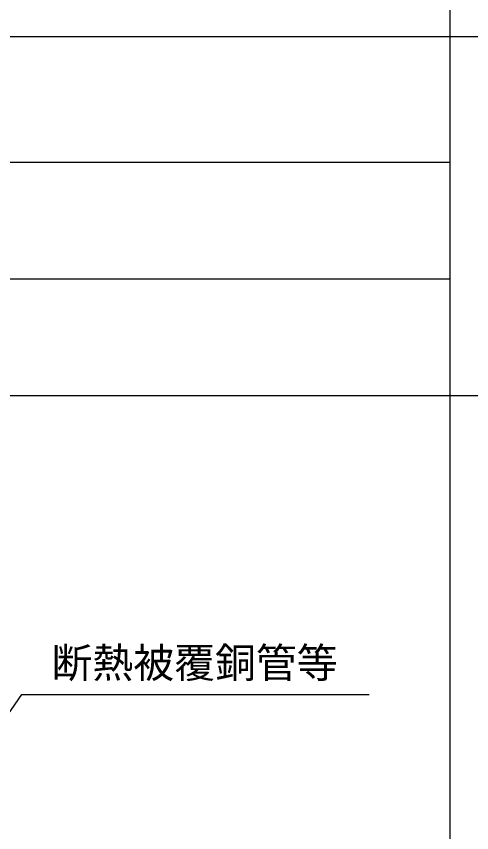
# Model space of a CAD drawing. Extents: x 443 to 1217, y -1921 to -677.
# Drawn here: x 598.5 to 636.5, y -872.3 to -804.2 of the extents above; entities that cross this region are included whole.
import ezdxf
from ezdxf.enums import TextEntityAlignment as Align

# ---------------------------------------------------------------- set-up
doc = ezdxf.new("R2010")
doc.units = 0
doc.header["$MEASUREMENT"] = 0
doc.layers.get('0').update_dxf_attribs({"linetype": 'CONTINUOUS'})
doc.layers.add('1', color=7, linetype='CONTINUOUS')
doc.layers.add('10', color=7, linetype='CONTINUOUS')
doc.styles.add('ｽﾀｲﾙ2', font='MS PGothic.ttf')

msp = doc.modelspace()

# ---------------------------------------------------------------- linework, layer by layer
at = {"color": 7, "linetype": 'Continuous'}
for p, q in [((595.966, -865.126), (599.006, -860.76)), ((599.006, -860.76), (627.961, -860.76))]:
    msp.add_line(p, q, dxfattribs=at)
at = {"layer": '1', "color": 4, "linetype": 'Continuous'}
for p, q in [((634.726, -1191.556), (634.726, -677.268)), ((442.666, -805.84), (1210.905, -805.84)), ((442.666, -835.81), (634.726, -835.81)), ((634.726, -835.81), (826.785, -835.81))]:
    msp.add_line(p, q, dxfattribs=at)
at = {"layer": '1', "color": 3, "linetype": 'Continuous'}
for p, q in [((471.884, -816.331), (634.726, -816.331)), ((471.884, -826.071), (634.726, -826.071))]:
    msp.add_line(p, q, dxfattribs=at)

# ---------------------------------------------------------------- texts
at = {"layer": '10', "style": 'ｽﾀｲﾙ2'}
msp.add_attdef('断熱被覆銅管等', text='', height=2.5, dxfattribs=at).set_placement((601.468, -860.111), align=Align.BOTTOM_LEFT)

doc.saveas('drawing.dxf')
